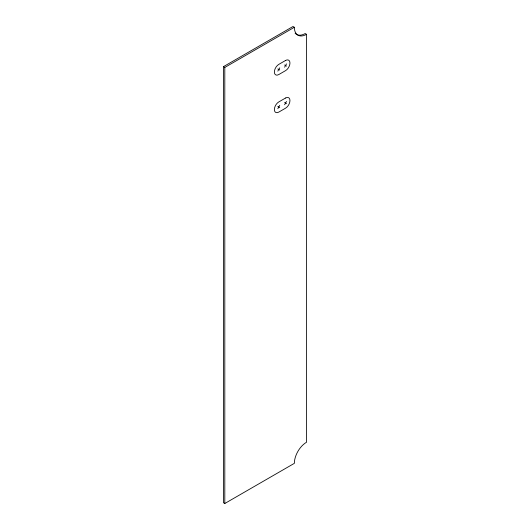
<?xml version="1.0" encoding="UTF-8"?>
<svg xmlns="http://www.w3.org/2000/svg" width="530" height="530" viewBox="0 0 530 530"><rect width="100%" height="100%" fill="white"/><g stroke="black" fill="none" stroke-linecap="round" stroke-linejoin="round"><path stroke-width="0.79" d="M277.819 71.133L279.734 67.813M284.59 67.217L286.511 63.898M277.819 108.676L279.734 105.357M284.59 104.761L286.511 101.442M223.448 66.654L293.004 26.5L294.355 27.282A17.245 9.957 -60 0 0 306.552 34.324L306.552 442.225A17.245 9.957 -60 0 0 294.355 463.346L224.806 503.5L223.448 502.718L223.448 66.654L224.806 67.436L294.355 27.282M306.552 34.324L305.194 33.542A17.245 9.957 -60 0 1 295.104 33.191M284.59 65.005L286.511 66.111M277.819 68.92L279.734 70.026M284.59 102.548L286.511 103.655M277.819 106.464L279.734 107.57M224.806 67.436L224.806 503.5M285.551 60.48L278.78 64.388A6.228 3.597 -60 0 0 274.374 72.014A6.228 3.597 -60 0 0 278.78 74.558L285.551 70.642A6.228 3.597 -60 0 0 289.956 63.017A6.228 3.597 -60 0 0 285.551 60.48M285.551 98.017L278.78 101.932A6.228 3.597 -60 0 0 274.374 109.558A6.228 3.597 -60 0 0 278.78 112.095L285.551 108.186A6.228 3.597 -60 0 0 289.956 100.561A6.228 3.597 -60 0 0 285.551 98.017"/></g></svg>
